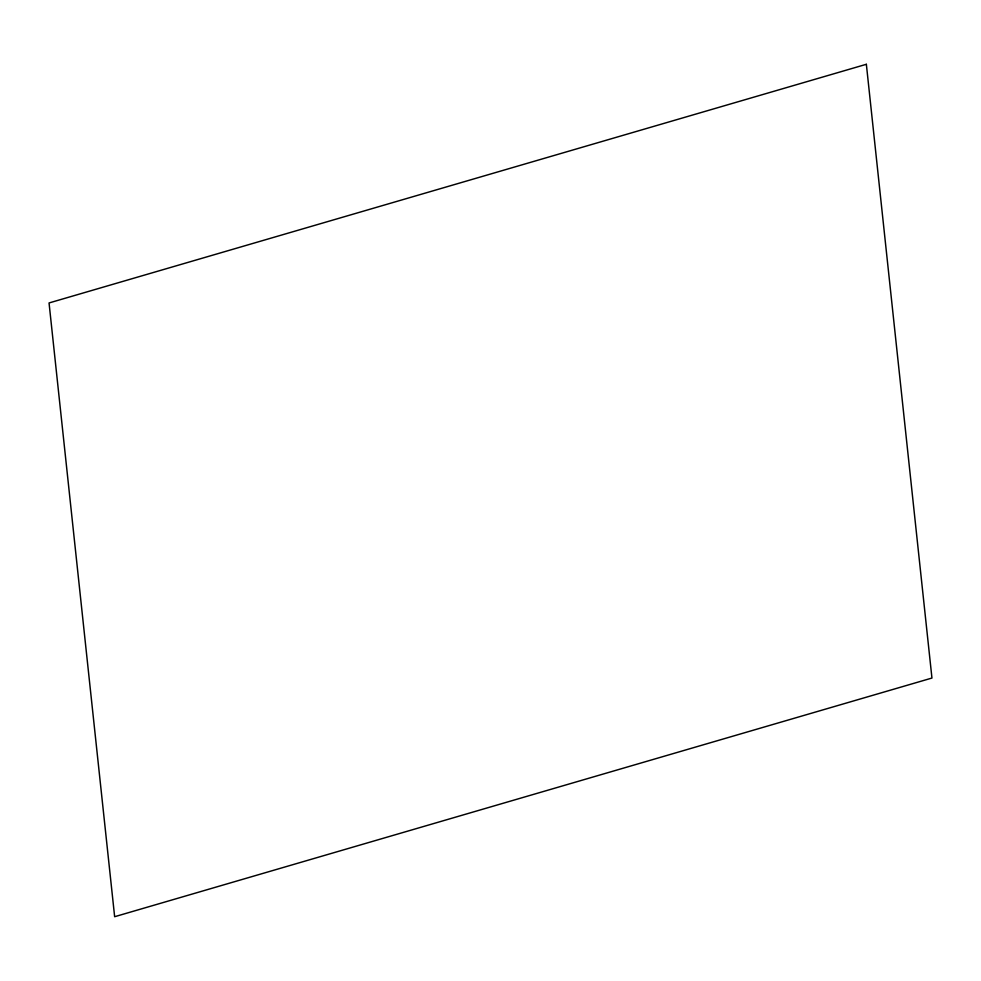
<?xml version="1.0" encoding="UTF-8"?>
<svg xmlns="http://www.w3.org/2000/svg" width="981" height="981" viewBox="0 0 981 981"><rect width="100%" height="100%" fill="white"/><g stroke="black" fill="none" stroke-linecap="round" stroke-linejoin="round"><path stroke-width="1.47" d="M866.358 64.292L49.05 302.957L114.642 916.708L931.95 678.043L866.358 64.292"/></g></svg>
